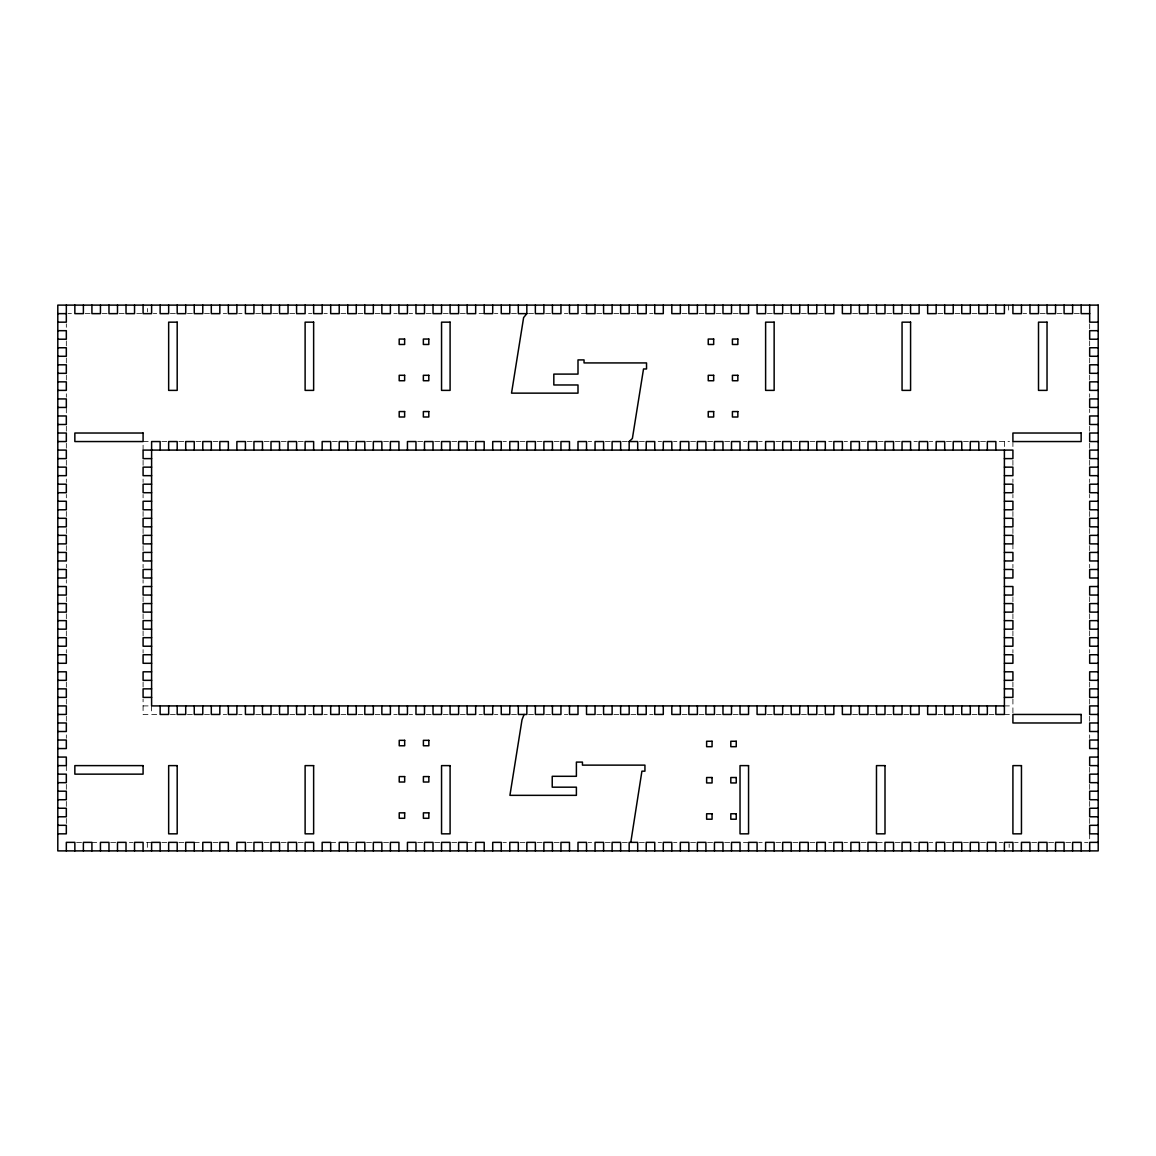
<?xml version="1.0" encoding="UTF-8"?>
<svg xmlns="http://www.w3.org/2000/svg" width="1156" height="1156" viewBox="0 0 1156 1156"><rect width="100%" height="100%" fill="white"/><g stroke="black" fill="none" stroke-linecap="round" stroke-linejoin="round"><path stroke-width="0.75" stroke-dasharray="5 3.75" d="M68.031 313.637L71.441 313.637M85.096 313.637L90.211 313.637M102.147 313.637L107.262 313.637M119.198 313.637L124.313 313.637M136.711 313.637L142.087 313.637M153.315 313.637L156.725 313.637M170.366 313.637L175.481 313.637M187.416 313.637L192.546 313.637M204.482 313.637L209.597 313.637M223.238 313.637L226.648 313.637M238.584 313.637L242.009 313.637M255.649 313.637L260.765 313.637M272.7 313.637L277.816 313.637M289.751 313.637L294.881 313.637M308.522 313.637L311.932 313.637M323.868 313.637L327.278 313.637M340.919 313.637L346.049 313.637M357.984 313.637L363.1 313.637M375.035 313.637L380.151 313.637M393.791 313.637L397.216 313.637M409.152 313.637L412.562 313.637M426.203 313.637L431.318 313.637M443.254 313.637L448.384 313.637M460.319 313.637L465.435 313.637M479.075 313.637L484.191 313.637M494.421 313.637L497.831 313.637M511.487 313.637L516.602 313.637M528.538 313.637L533.653 313.637M545.589 313.637L550.704 313.637M564.359 313.637L567.769 313.637M581.41 313.637L586.525 313.637M596.756 313.637L601.871 313.637M613.822 313.637L618.937 313.637M630.873 313.637L635.988 313.637M649.629 313.637L653.039 313.637M682.04 313.637L687.155 313.637M699.091 313.637L704.206 313.637M716.156 313.637L721.272 313.637M733.207 313.637L738.323 313.637M767.324 313.637L772.439 313.637M784.375 313.637L789.49 313.637M801.426 313.637L806.541 313.637M818.491 313.637L823.607 313.637M852.593 313.637L857.709 313.637M869.659 313.637L874.774 313.637M886.71 313.637L891.825 313.637M903.761 313.637L908.876 313.637M937.877 313.637L942.993 313.637M954.928 313.637L960.044 313.637M971.994 313.637L977.109 313.637M989.045 313.637L994.16 313.637M1023.002 313.637L1026.6 313.637M1040.212 313.637L1045.327 313.637M1057.09 313.637L1064.257 313.637M1074.329 313.637L1079.444 313.637M148.199 441.549L143.084 441.549L143.084 450.089M161.84 441.549L166.955 441.549M178.891 441.549L184.006 441.549M195.956 441.549L201.072 441.549M213.007 441.549L218.123 441.549M247.124 441.549L252.239 441.549M264.175 441.549L269.29 441.549M281.226 441.549L286.341 441.549M298.291 441.549L303.407 441.549M332.393 441.549L337.509 441.549M349.459 441.549L354.574 441.549M366.51 441.549L371.625 441.549M383.561 441.549L388.676 441.549M417.677 441.549L422.793 441.549M434.728 441.549L439.844 441.549M451.794 441.549L456.909 441.549M468.845 441.549L473.96 441.549M502.961 441.549L506.371 441.549M520.012 441.549L525.127 441.549M537.063 441.549L542.178 441.549M554.129 441.549L559.244 441.549M588.231 441.549L591.641 441.549M605.296 441.549L610.411 441.549M622.347 441.549L627.462 441.549M639.398 441.549L644.513 441.549M658.169 441.549L661.579 441.549M673.515 441.549L676.925 441.549M690.566 441.549L695.681 441.549M707.616 441.549L712.746 441.549M724.682 441.549L729.797 441.549M743.438 441.549L746.848 441.549M758.784 441.549L762.209 441.549M775.849 441.549L780.965 441.549M792.9 441.549L798.016 441.549M809.951 441.549L815.081 441.549M828.722 441.549L832.132 441.549M844.068 441.549L847.478 441.549M861.119 441.549L866.249 441.549M878.184 441.549L883.3 441.549M895.235 441.549L900.351 441.549M913.991 441.549L917.416 441.549M929.352 441.549L932.762 441.549M946.403 441.549L951.518 441.549M963.454 441.549L968.583 441.549M980.519 441.549L985.635 441.549M999.275 441.549L1009.506 441.549M143.084 705.911L148.199 705.911M1004.391 705.911L1012.916 705.911M156.725 714.451L143.084 714.451L143.084 699.091M170.366 714.451L175.481 714.451M187.416 714.451L192.546 714.451M204.482 714.451L209.597 714.451M223.238 714.451L226.648 714.451M238.584 714.451L242.009 714.451M255.649 714.451L260.765 714.451M272.7 714.451L277.816 714.451M289.751 714.451L294.881 714.451M308.522 714.451L311.932 714.451M323.868 714.451L327.278 714.451M340.919 714.451L346.049 714.451M357.984 714.451L363.1 714.451M375.035 714.451L380.151 714.451M393.791 714.451L397.216 714.451M409.152 714.451L412.562 714.451M426.203 714.451L431.318 714.451M443.254 714.451L448.384 714.451M460.319 714.451L465.435 714.451M479.075 714.451L482.486 714.451M494.421 714.451L497.831 714.451M511.487 714.451L516.602 714.451M528.538 714.451L533.653 714.451M545.589 714.451L550.704 714.451M564.359 714.451L567.769 714.451M596.756 714.451L601.871 714.451M613.822 714.451L618.937 714.451M630.873 714.451L635.988 714.451M649.629 714.451L653.039 714.451M682.04 714.451L687.155 714.451M699.091 714.451L704.206 714.451M716.156 714.451L721.272 714.451M733.207 714.451L738.323 714.451M767.324 714.451L772.439 714.451M784.375 714.451L789.49 714.451M801.426 714.451L806.541 714.451M818.491 714.451L823.607 714.451M852.593 714.451L857.709 714.451M869.659 714.451L874.774 714.451M886.71 714.451L891.825 714.451M903.761 714.451L908.876 714.451M937.877 714.451L942.993 714.451M954.928 714.451L960.044 714.451M971.994 714.451L977.109 714.451M989.045 714.451L994.16 714.451M1004.391 714.451L1009.506 714.451M76.556 842.363L81.671 842.363M91.743 842.363L98.91 842.363M110.673 842.363L115.788 842.363M129.4 842.363L132.998 842.363M146.494 842.363L151.609 842.363M161.84 842.363L166.955 842.363M178.891 842.363L184.006 842.363M194.251 842.363L202.777 842.363M213.007 842.363L218.123 842.363M247.124 842.363L252.239 842.363M264.175 842.363L269.29 842.363M281.226 842.363L286.341 842.363M298.291 842.363L303.407 842.363M330.688 842.363L339.214 842.363M349.459 842.363L354.574 842.363M366.51 842.363L371.625 842.363M383.561 842.363L388.676 842.363M417.677 842.363L422.793 842.363M434.728 842.363L439.844 842.363M451.794 842.363L456.909 842.363M467.14 842.363L475.665 842.363M502.961 842.363L506.371 842.363M520.012 842.363L525.127 842.363M537.063 842.363L542.178 842.363M554.129 842.363L559.244 842.363M588.231 842.363L591.641 842.363M605.296 842.363L610.411 842.363M622.347 842.363L627.462 842.363M639.398 842.363L644.513 842.363M658.169 842.363L661.579 842.363M673.515 842.363L676.925 842.363M690.566 842.363L695.681 842.363M707.616 842.363L712.746 842.363M724.682 842.363L729.797 842.363M743.438 842.363L748.553 842.363M758.784 842.363L762.209 842.363M775.849 842.363L780.965 842.363M792.9 842.363L798.016 842.363M809.951 842.363L815.081 842.363M828.722 842.363L832.132 842.363M844.068 842.363L847.478 842.363M861.119 842.363L866.249 842.363M877.216 842.363L885.756 842.363M895.235 842.363L900.351 842.363M913.991 842.363L917.416 842.363M929.352 842.363L932.762 842.363M946.403 842.363L951.518 842.363M963.454 842.363L968.583 842.363M980.519 842.363L985.635 842.363M999.275 842.363L1002.686 842.363M1014.563 842.363L1018.147 842.363M1031.687 842.363L1036.802 842.363M1048.637 842.363L1054.012 842.363M1065.789 842.363L1070.904 842.363M1084.559 842.363L1087.969 842.363M1089.675 323.868L1089.675 330.688M1089.675 340.919L1089.675 346.049M1089.675 357.984L1089.675 363.1M1089.675 375.035L1089.675 380.151M1089.675 393.791L1089.675 397.216M1089.675 409.152L1089.675 412.562M1089.675 426.203L1089.675 431.318M1089.675 443.254L1089.675 448.384M1089.675 460.319L1089.675 465.435M1089.675 479.075L1089.675 482.486M1089.675 494.421L1089.675 497.831M1089.675 511.487L1089.675 516.602M1089.675 528.538L1089.675 533.653M1089.675 545.589L1089.675 550.704M1089.675 564.359L1089.675 567.769M1089.675 596.756L1089.675 601.871M1089.675 613.822L1089.675 618.937M1089.675 630.873L1089.675 635.988M1089.675 649.629L1089.675 653.039M1089.675 682.04L1089.675 687.155M1089.675 699.091L1089.675 704.206M1089.675 716.156L1089.675 721.272M1089.675 734.913L1089.675 738.323M1089.675 767.324L1089.675 772.439M1089.675 784.375L1089.675 789.49M1089.675 801.426L1089.675 806.541M1089.675 818.491L1089.675 823.607M1089.675 833.837L1089.675 838.953M1012.916 441.549L1012.916 450.089M1012.916 460.319L1012.916 465.435M1012.916 479.075L1012.916 482.486M1012.916 494.421L1012.916 497.831M1012.916 511.487L1012.916 516.602M1012.916 528.538L1012.916 533.653M1012.916 543.884L1012.916 550.704M1012.916 564.359L1012.916 567.769M1012.916 596.756L1012.916 601.871M1012.916 613.822L1012.916 618.937M1012.916 630.873L1012.916 637.693M1012.916 649.629L1012.916 653.039M1012.916 682.04L1012.916 687.155M1012.916 699.091L1012.916 714.451M1009.174 844.068L1009.174 847.478M1008.653 305.112L1008.653 313.637M1004.391 441.549L1004.391 450.089M151.609 705.911L151.609 714.451M147.477 308.522L147.477 311.932M147.347 842.363L147.347 847.478M143.084 460.319L143.084 465.435M143.084 479.075L143.084 482.486M143.084 494.421L143.084 497.831M143.084 511.487L143.084 516.602M143.084 528.538L143.084 533.653M143.084 545.589L143.084 552.423M143.084 564.359L143.084 567.769M143.084 579.705L143.084 583.115M143.084 596.756L143.084 601.871M143.084 613.822L143.084 618.937M143.084 630.873L143.084 635.988M143.084 649.629L143.084 653.039M143.084 682.04L143.084 687.155M66.326 323.868L66.326 327.278M66.326 340.919L66.326 346.049M66.326 357.984L66.326 363.1M66.326 375.035L66.326 380.151M66.326 393.791L66.326 397.216M66.326 407.88L66.326 412.995M66.326 426.203L66.326 431.318M66.326 443.254L66.326 448.384M66.326 460.319L66.326 465.435M66.326 479.075L66.326 482.486M66.326 494.421L66.326 497.831M66.326 511.487L66.326 516.602M66.326 528.538L66.326 533.653M66.326 545.589L66.326 550.704M66.326 564.359L66.326 567.769M66.326 579.705L66.326 583.115M66.326 596.756L66.326 601.871M66.326 613.822L66.326 618.937M66.326 630.873L66.326 635.988M66.326 649.629L66.326 653.039M66.326 682.04L66.326 687.155M66.326 699.091L66.326 704.206M66.326 716.156L66.326 721.272M66.326 734.913L66.326 738.323M66.326 765.619L66.326 772.439M66.326 784.375L66.326 789.49M66.326 801.426L66.326 806.541M66.326 818.491L66.326 823.607"/><path stroke-width="1.5" d="M524.087 714.451L522.006 719.798L509.926 795.342L576.396 795.342L576.396 787.178L552.221 787.178L552.221 776.297L576.396 776.297L576.396 762.093L582.451 762.093L582.451 765.128L644.932 765.128L644.932 771.168L641.912 771.168L630.786 842.363M526.833 305.112L526.833 313.637L523.61 317.597L511.53 393.141L578 393.141L578 384.977L553.825 384.977L553.825 374.096L578 374.096L578 359.906L584.04 359.906L584.04 362.926L646.536 362.926L646.536 368.966L643.516 368.966L632.39 438.471L629.167 441.549L629.167 450.089M57.8 313.637L66.326 313.637M526.833 313.637L518.307 313.637L518.307 305.112M1089.675 313.637L1081.149 313.637L1081.149 305.112M57.8 322.163L66.326 322.163L66.326 305.112M1098.2 322.163L1089.675 322.163L1089.675 305.112M57.8 330.688L66.326 330.688L66.326 339.214L57.8 339.214M1098.2 330.688L1089.675 330.688L1089.675 339.214L1098.2 339.214M57.8 347.754L66.326 347.754L66.326 356.279L57.8 356.279M1098.2 347.754L1089.675 347.754L1089.675 356.279L1098.2 356.279M57.8 364.805L66.326 364.805L66.326 373.33L57.8 373.33M1098.2 364.805L1089.675 364.805L1089.675 373.33L1098.2 373.33M57.8 381.856L66.326 381.856L66.326 390.381L57.8 390.381M1098.2 381.856L1089.675 381.856L1089.675 390.381L1098.2 390.381M57.8 398.921L66.326 398.921L66.326 407.447L57.8 407.447M1098.2 398.921L1089.675 398.921L1089.675 407.447L1098.2 407.447M57.8 415.972L66.326 415.972L66.326 424.498L57.8 424.498M1098.2 415.972L1089.675 415.972L1089.675 424.498L1098.2 424.498M57.8 433.023L66.326 433.023L66.326 441.549L57.8 441.549M1098.2 433.023L1089.675 433.023L1089.675 441.549L1098.2 441.549M629.167 441.549L637.693 441.549L637.693 450.089M57.8 450.089L66.326 450.089L66.326 458.614L57.8 458.614M1098.2 450.089L1089.675 450.089L1089.675 458.614L1098.2 458.614M151.609 458.614L143.084 458.614L143.084 450.089L1012.916 450.089L1012.916 458.614L1004.391 458.614M57.8 467.14L66.326 467.14L66.326 475.665L57.8 475.665M151.609 467.14L143.084 467.14L143.084 475.665L151.609 475.665M1004.391 467.14L1012.916 467.14L1012.916 475.665L1004.391 475.665M1098.2 467.14L1089.675 467.14L1089.675 475.665L1098.2 475.665M57.8 484.191L66.326 484.191L66.326 492.716L57.8 492.716M151.609 484.191L143.084 484.191L143.084 492.716L151.609 492.716M1004.391 484.191L1012.916 484.191L1012.916 492.716L1004.391 492.716M1098.2 484.191L1089.675 484.191L1089.675 492.716L1098.2 492.716M57.8 501.256L66.326 501.256L66.326 509.782L57.8 509.782M151.609 501.256L143.084 501.256L143.084 509.782L151.609 509.782M1004.391 501.256L1012.916 501.256L1012.916 509.782L1004.391 509.782M1098.2 501.256L1089.675 501.256L1089.675 509.782L1098.2 509.782M57.8 518.307L66.326 518.307L66.326 526.833L57.8 526.833M151.609 518.307L143.084 518.307L143.084 526.833L151.609 526.833M1004.391 518.307L1012.916 518.307L1012.916 526.833L1004.391 526.833M1098.2 518.307L1089.675 518.307L1089.675 526.833L1098.2 526.833M57.8 535.358L66.326 535.358L66.326 543.884L57.8 543.884M151.609 535.358L143.084 535.358L143.084 543.884L151.609 543.884M1004.391 535.358L1012.916 535.358L1012.916 543.884L1004.391 543.884M1098.2 535.358L1089.675 535.358L1089.675 543.884L1098.2 543.884M57.8 552.423L66.326 552.423L66.326 560.949L57.8 560.949M151.609 552.423L143.084 552.423L143.084 560.949L151.609 560.949M1004.391 552.423L1012.916 552.423L1012.916 560.949L1004.391 560.949M1098.2 552.423L1089.675 552.423L1089.675 560.949L1098.2 560.949M57.8 569.475L66.326 569.475L66.326 578L57.8 578M151.609 569.475L143.084 569.475L143.084 578L151.609 578M1004.391 569.475L1012.916 569.475L1012.916 578L1004.391 578M1098.2 569.475L1089.675 569.475L1089.675 578L1098.2 578M57.8 586.525L66.326 586.525L66.326 595.051L57.8 595.051M151.609 586.525L143.084 586.525L143.084 595.051L151.609 595.051M1004.391 586.525L1012.916 586.525L1012.916 595.051L1004.391 595.051M1098.2 586.525L1089.675 586.525L1089.675 595.051L1098.2 595.051M57.8 603.577L66.326 603.577L66.326 612.116L57.8 612.116M151.609 603.577L143.084 603.577L143.084 612.116L151.609 612.116M1004.391 603.577L1012.916 603.577L1012.916 612.116L1004.391 612.116M1098.2 603.577L1089.675 603.577L1089.675 612.116L1098.2 612.116M57.8 620.642L66.326 620.642L66.326 629.167L57.8 629.167M151.609 620.642L143.084 620.642L143.084 629.167L151.609 629.167M1004.391 620.642L1012.916 620.642L1012.916 629.167L1004.391 629.167M1098.2 620.642L1089.675 620.642L1089.675 629.167L1098.2 629.167M57.8 637.693L66.326 637.693L66.326 646.218L57.8 646.218M151.609 637.693L143.084 637.693L143.084 646.218L151.609 646.218M1004.391 637.693L1012.916 637.693L1012.916 646.218L1004.391 646.218M1098.2 637.693L1089.675 637.693L1089.675 646.218L1098.2 646.218M57.8 654.744L66.326 654.744L66.326 663.284L57.8 663.284M151.609 654.744L143.084 654.744L143.084 663.284L151.609 663.284M1004.391 654.744L1012.916 654.744L1012.916 663.284L1004.391 663.284M1098.2 654.744L1089.675 654.744L1089.675 663.284L1098.2 663.284M57.8 671.809L66.326 671.809L66.326 680.335L57.8 680.335M151.609 671.809L143.084 671.809L143.084 680.335L151.609 680.335M1004.391 671.809L1012.916 671.809L1012.916 680.335L1004.391 680.335M1098.2 671.809L1089.675 671.809L1089.675 680.335L1098.2 680.335M57.8 688.86L66.326 688.86L66.326 697.386L57.8 697.386M151.609 688.86L143.084 688.86L143.084 697.386L151.609 697.386M1004.391 688.86L1012.916 688.86L1012.916 697.386L1004.391 697.386M1098.2 688.86L1089.675 688.86L1089.675 697.386L1098.2 697.386M57.8 705.911L66.326 705.911L66.326 714.451L57.8 714.451M1004.391 705.911L151.609 705.911L151.609 441.549L160.135 441.549L160.135 450.089M1098.2 705.911L1089.675 705.911L1089.675 714.451L1098.2 714.451M57.8 722.977L66.326 722.977L66.326 731.502L57.8 731.502M1098.2 722.977L1089.675 722.977L1089.675 731.502L1098.2 731.502M57.8 740.028L66.326 740.028L66.326 748.553L57.8 748.553M1098.2 740.028L1089.675 740.028L1089.675 748.553L1098.2 748.553M57.8 757.079L66.326 757.079L66.326 765.619L57.8 765.619M1098.2 757.079L1089.675 757.079L1089.675 765.619L1098.2 765.619M57.8 774.144L66.326 774.144L66.326 782.67L57.8 782.67M1098.2 774.144L1089.675 774.144L1089.675 782.67L1098.2 782.67M57.8 791.195L66.326 791.195L66.326 799.721L57.8 799.721M1098.2 791.195L1089.675 791.195L1089.675 799.721L1098.2 799.721M57.8 808.246L66.326 808.246L66.326 816.786L57.8 816.786M1098.2 808.246L1089.675 808.246L1089.675 816.786L1098.2 816.786M57.8 825.312L66.326 825.312L66.326 833.837L57.8 833.837M1098.2 825.312L1089.675 825.312L1089.675 833.837L1098.2 833.837M1098.2 842.363L1089.675 842.363L1089.675 850.888M1081.149 850.888L1081.149 842.363L1072.623 842.363L1072.623 850.888M1072.623 305.112L1072.623 313.637L1064.084 313.637L1064.084 305.112M1064.084 850.888L1064.084 842.363L1055.558 842.363L1055.558 850.888M1055.558 305.112L1055.558 313.637L1047.033 313.637L1047.033 305.112M1047.033 850.888L1047.033 842.363L1038.507 842.363L1038.507 850.888M1038.507 305.112L1038.507 313.637L1029.982 313.637L1029.982 305.112M1029.982 850.888L1029.982 842.363L1021.456 842.363L1021.456 850.888M1021.456 305.112L1021.456 313.637L1012.916 313.637L1012.916 305.112M1012.916 850.888L1012.916 842.363L1004.391 842.363L1004.391 850.888M1004.391 305.112L1004.391 313.637L995.865 313.637L995.865 305.112M1004.391 450.089L1004.391 714.451L995.865 714.451L995.865 705.911M995.865 450.089L995.865 441.549L987.34 441.549L987.34 450.089M995.865 850.888L995.865 842.363L987.34 842.363L987.34 850.888M987.34 305.112L987.34 313.637L978.814 313.637L978.814 305.112M987.34 705.911L987.34 714.451L978.814 714.451L978.814 705.911M978.814 450.089L978.814 441.549L970.289 441.549L970.289 450.089M978.814 850.888L978.814 842.363L970.289 842.363L970.289 850.888M970.289 305.112L970.289 313.637L961.749 313.637L961.749 305.112M970.289 705.911L970.289 714.451L961.749 714.451L961.749 705.911M961.749 450.089L961.749 441.549L953.223 441.549L953.223 450.089M961.749 850.888L961.749 842.363L953.223 842.363L953.223 850.888M953.223 305.112L953.223 313.637L944.698 313.637L944.698 305.112M953.223 705.911L953.223 714.451L944.698 714.451L944.698 705.911M944.698 450.089L944.698 441.549L936.172 441.549L936.172 450.089M944.698 850.888L944.698 842.363L936.172 842.363L936.172 850.888M936.172 305.112L936.172 313.637L927.647 313.637L927.647 305.112M936.172 705.911L936.172 714.451L927.647 714.451L927.647 705.911M927.647 450.089L927.647 441.549L919.121 441.549L919.121 450.089M927.647 850.888L927.647 842.363L919.121 842.363L919.121 850.888M919.121 305.112L919.121 313.637L910.581 313.637L910.581 305.112M919.121 705.911L919.121 714.451L910.581 714.451L910.581 705.911M910.581 450.089L910.581 441.549L902.056 441.549L902.056 450.089M910.581 850.888L910.581 842.363L902.056 842.363L902.056 850.888M902.056 305.112L902.056 313.637L893.53 313.637L893.53 305.112M902.056 705.911L902.056 714.451L893.53 714.451L893.53 705.911M893.53 450.089L893.53 441.549L885.005 441.549L885.005 450.089M893.53 850.888L893.53 842.363L885.005 842.363L885.005 850.888M885.005 305.112L885.005 313.637L876.479 313.637L876.479 305.112M885.005 705.911L885.005 714.451L876.479 714.451L876.479 705.911M876.479 450.089L876.479 441.549L867.954 441.549L867.954 450.089M876.479 850.888L876.479 842.363L867.954 842.363L867.954 850.888M867.954 305.112L867.954 313.637L859.414 313.637L859.414 305.112M867.954 705.911L867.954 714.451L859.414 714.451L859.414 705.911M859.414 450.089L859.414 441.549L850.888 441.549L850.888 450.089M859.414 850.888L859.414 842.363L850.888 842.363L850.888 850.888M850.888 305.112L850.888 313.637L842.363 313.637L842.363 305.112M850.888 705.911L850.888 714.451L842.363 714.451L842.363 705.911M842.363 450.089L842.363 441.549L833.837 441.549L833.837 450.089M842.363 850.888L842.363 842.363L833.837 842.363L833.837 850.888M833.837 305.112L833.837 313.637L825.312 313.637L825.312 305.112M833.837 705.911L833.837 714.451L825.312 714.451L825.312 705.911M825.312 450.089L825.312 441.549L816.786 441.549L816.786 450.089M825.312 850.888L825.312 842.363L816.786 842.363L816.786 850.888M816.786 305.112L816.786 313.637L808.246 313.637L808.246 305.112M816.786 705.911L816.786 714.451L808.246 714.451L808.246 705.911M808.246 450.089L808.246 441.549L799.721 441.549L799.721 450.089M808.246 850.888L808.246 842.363L799.721 842.363L799.721 850.888M799.721 305.112L799.721 313.637L791.195 313.637L791.195 305.112M799.721 705.911L799.721 714.451L791.195 714.451L791.195 705.911M791.195 450.089L791.195 441.549L782.67 441.549L782.67 450.089M791.195 850.888L791.195 842.363L782.67 842.363L782.67 850.888M782.67 305.112L782.67 313.637L774.144 313.637L774.144 305.112M782.67 705.911L782.67 714.451L774.144 714.451L774.144 705.911M774.144 450.089L774.144 441.549L765.619 441.549L765.619 450.089M774.144 850.888L774.144 842.363L765.619 842.363L765.619 850.888M765.619 305.112L765.619 313.637L757.079 313.637L757.079 305.112M765.619 705.911L765.619 714.451L757.079 714.451L757.079 705.911M757.079 450.089L757.079 441.549L748.553 441.549L748.553 450.089M757.079 850.888L757.079 842.363L748.553 842.363L748.553 850.888M748.553 305.112L748.553 313.637L740.028 313.637L740.028 305.112M748.553 705.911L748.553 714.451L740.028 714.451L740.028 705.911M740.028 450.089L740.028 441.549L731.502 441.549L731.502 450.089M740.028 850.888L740.028 842.363L731.502 842.363L731.502 850.888M731.502 305.112L731.502 313.637L722.977 313.637L722.977 305.112M731.502 705.911L731.502 714.451L722.977 714.451L722.977 705.911M722.977 450.089L722.977 441.549L714.451 441.549L714.451 450.089M722.977 850.888L722.977 842.363L714.451 842.363L714.451 850.888M714.451 305.112L714.451 313.637L705.911 313.637L705.911 305.112M714.451 705.911L714.451 714.451L705.911 714.451L705.911 705.911M705.911 450.089L705.911 441.549L697.386 441.549L697.386 450.089M705.911 850.888L705.911 842.363L697.386 842.363L697.386 850.888M697.386 305.112L697.386 313.637L688.86 313.637L688.86 305.112M697.386 705.911L697.386 714.451L688.86 714.451L688.86 705.911M688.86 450.089L688.86 441.549L680.335 441.549L680.335 450.089M688.86 850.888L688.86 842.363L680.335 842.363L680.335 850.888M680.335 305.112L680.335 313.637L671.809 313.637L671.809 305.112M680.335 705.911L680.335 714.451L671.809 714.451L671.809 705.911M671.809 450.089L671.809 441.549L663.284 441.549L663.284 450.089M671.809 850.888L671.809 842.363L663.284 842.363L663.284 850.888M663.284 305.112L663.284 313.637L654.744 313.637L654.744 305.112M663.284 705.911L663.284 714.451L654.744 714.451L654.744 705.911M654.744 450.089L654.744 441.549L646.218 441.549L646.218 450.089M654.744 850.888L654.744 842.363L646.218 842.363L646.218 850.888M646.218 305.112L646.218 313.637L637.693 313.637L637.693 305.112M646.218 705.911L646.218 714.451L637.693 714.451L637.693 705.911M637.693 850.888L637.693 842.363L629.167 842.363L629.167 850.888M629.167 305.112L629.167 313.637L620.642 313.637L620.642 305.112M629.167 705.911L629.167 714.451L620.642 714.451L620.642 705.911M620.642 450.089L620.642 441.549L612.116 441.549L612.116 450.089M620.642 850.888L620.642 842.363L612.116 842.363L612.116 850.888M612.116 305.112L612.116 313.637L603.577 313.637L603.577 305.112M612.116 705.911L612.116 714.451L603.577 714.451L603.577 705.911M603.577 450.089L603.577 441.549L595.051 441.549L595.051 450.089M603.577 850.888L603.577 842.363L595.051 842.363L595.051 850.888M595.051 305.112L595.051 313.637L586.525 313.637L586.525 305.112M595.051 705.911L595.051 714.451L586.525 714.451L586.525 705.911M586.525 450.089L586.525 441.549L578 441.549L578 450.089M586.525 850.888L586.525 842.363L578 842.363L578 850.888M578 305.112L578 313.637L569.475 313.637L569.475 305.112M578 705.911L578 714.451L569.475 714.451L569.475 705.911M569.475 450.089L569.475 441.549L560.949 441.549L560.949 450.089M569.475 850.888L569.475 842.363L560.949 842.363L560.949 850.888M560.949 305.112L560.949 313.637L552.423 313.637L552.423 305.112M560.949 705.911L560.949 714.451L552.423 714.451L552.423 705.911M552.423 450.089L552.423 441.549L543.884 441.549L543.884 450.089M552.423 850.888L552.423 842.363L543.884 842.363L543.884 850.888M543.884 305.112L543.884 313.637L535.358 313.637L535.358 305.112M543.884 705.911L543.884 714.451L535.358 714.451L535.358 705.911M535.358 450.089L535.358 441.549L526.833 441.549L526.833 450.089M535.358 850.888L535.358 842.363L526.833 842.363L526.833 850.888M526.833 705.911L526.833 714.451L518.307 714.451L518.307 705.911M518.307 450.089L518.307 441.549L509.782 441.549L509.782 450.089M518.307 850.888L518.307 842.363L509.782 842.363L509.782 850.888M509.782 305.112L509.782 313.637L501.256 313.637L501.256 305.112M509.782 705.911L509.782 714.451L501.256 714.451L501.256 705.911M501.256 450.089L501.256 441.549L492.716 441.549L492.716 450.089M501.256 850.888L501.256 842.363L492.716 842.363L492.716 850.888M492.716 305.112L492.716 313.637L484.191 313.637L484.191 305.112M492.716 705.911L492.716 714.451L484.191 714.451L484.191 705.911M484.191 450.089L484.191 441.549L475.665 441.549L475.665 450.089M484.191 850.888L484.191 842.363L475.665 842.363L475.665 850.888M475.665 305.112L475.665 313.637L467.14 313.637L467.14 305.112M475.665 705.911L475.665 714.451L467.14 714.451L467.14 705.911M467.14 450.089L467.14 441.549L458.614 441.549L458.614 450.089M467.14 850.888L467.14 842.363L458.614 842.363L458.614 850.888M458.614 305.112L458.614 313.637L450.089 313.637L450.089 305.112M458.614 705.911L458.614 714.451L450.089 714.451L450.089 705.911M450.089 450.089L450.089 441.549L441.549 441.549L441.549 450.089M450.089 850.888L450.089 842.363L441.549 842.363L441.549 850.888M441.549 305.112L441.549 313.637L433.023 313.637L433.023 305.112M441.549 705.911L441.549 714.451L433.023 714.451L433.023 705.911M433.023 450.089L433.023 441.549L424.498 441.549L424.498 450.089M433.023 850.888L433.023 842.363L424.498 842.363L424.498 850.888M424.498 305.112L424.498 313.637L415.972 313.637L415.972 305.112M424.498 705.911L424.498 714.451L415.972 714.451L415.972 705.911M415.972 450.089L415.972 441.549L407.447 441.549L407.447 450.089M415.972 850.888L415.972 842.363L407.447 842.363L407.447 850.888M407.447 305.112L407.447 313.637L398.921 313.637L398.921 305.112M407.447 705.911L407.447 714.451L398.921 714.451L398.921 705.911M398.921 450.089L398.921 441.549L390.381 441.549L390.381 450.089M398.921 850.888L398.921 842.363L390.381 842.363L390.381 850.888M390.381 305.112L390.381 313.637L381.856 313.637L381.856 305.112M390.381 705.911L390.381 714.451L381.856 714.451L381.856 705.911M381.856 450.089L381.856 441.549L373.33 441.549L373.33 450.089M381.856 850.888L381.856 842.363L373.33 842.363L373.33 850.888M373.33 305.112L373.33 313.637L364.805 313.637L364.805 305.112M373.33 705.911L373.33 714.451L364.805 714.451L364.805 705.911M364.805 450.089L364.805 441.549L356.279 441.549L356.279 450.089M364.805 850.888L364.805 842.363L356.279 842.363L356.279 850.888M356.279 305.112L356.279 313.637L347.754 313.637L347.754 305.112M356.279 705.911L356.279 714.451L347.754 714.451L347.754 705.911M347.754 450.089L347.754 441.549L339.214 441.549L339.214 450.089M347.754 850.888L347.754 842.363L339.214 842.363L339.214 850.888M339.214 305.112L339.214 313.637L330.688 313.637L330.688 305.112M339.214 705.911L339.214 714.451L330.688 714.451L330.688 705.911M330.688 450.089L330.688 441.549L322.163 441.549L322.163 450.089M330.688 850.888L330.688 842.363L322.163 842.363L322.163 850.888M322.163 305.112L322.163 313.637L313.637 313.637L313.637 305.112M322.163 705.911L322.163 714.451L313.637 714.451L313.637 705.911M313.637 450.089L313.637 441.549L305.112 441.549L305.112 450.089M313.637 850.888L313.637 842.363L305.112 842.363L305.112 850.888M305.112 305.112L305.112 313.637L296.586 313.637L296.586 305.112M305.112 705.911L305.112 714.451L296.586 714.451L296.586 705.911M296.586 450.089L296.586 441.549L288.046 441.549L288.046 450.089M296.586 850.888L296.586 842.363L288.046 842.363L288.046 850.888M288.046 305.112L288.046 313.637L279.521 313.637L279.521 305.112M288.046 705.911L288.046 714.451L279.521 714.451L279.521 705.911M279.521 450.089L279.521 441.549L270.995 441.549L270.995 450.089M279.521 850.888L279.521 842.363L270.995 842.363L270.995 850.888M270.995 305.112L270.995 313.637L262.47 313.637L262.47 305.112M270.995 705.911L270.995 714.451L262.47 714.451L262.47 705.911M262.47 450.089L262.47 441.549L253.944 441.549L253.944 450.089M262.47 850.888L262.47 842.363L253.944 842.363L253.944 850.888M253.944 305.112L253.944 313.637L245.419 313.637L245.419 305.112M253.944 705.911L253.944 714.451L245.419 714.451L245.419 705.911M245.419 450.089L245.419 441.549L236.879 441.549L236.879 450.089M245.419 850.888L245.419 842.363L236.879 842.363L236.879 850.888M236.879 305.112L236.879 313.637L228.353 313.637L228.353 305.112M236.879 705.911L236.879 714.451L228.353 714.451L228.353 705.911M228.353 450.089L228.353 441.549L219.828 441.549L219.828 450.089M228.353 850.888L228.353 842.363L219.828 842.363L219.828 850.888M219.828 305.112L219.828 313.637L211.302 313.637L211.302 305.112M219.828 705.911L219.828 714.451L211.302 714.451L211.302 705.911M211.302 450.089L211.302 441.549L202.777 441.549L202.777 450.089M211.302 850.888L211.302 842.363L202.777 842.363L202.777 850.888M202.777 305.112L202.777 313.637L194.251 313.637L194.251 305.112M202.777 705.911L202.777 714.451L194.251 714.451L194.251 705.911M194.251 450.089L194.251 441.549L185.711 441.549L185.711 450.089M194.251 850.888L194.251 842.363L185.711 842.363L185.711 850.888M185.711 305.112L185.711 313.637L177.186 313.637L177.186 305.112M185.711 705.911L185.711 714.451L177.186 714.451L177.186 705.911M177.186 450.089L177.186 441.549L168.66 441.549L168.66 450.089M177.186 850.888L177.186 842.363L168.66 842.363L168.66 850.888M168.66 305.112L168.66 313.637L160.135 313.637L160.135 305.112M168.66 705.911L168.66 714.451L160.135 714.451L160.135 705.911M160.135 850.888L160.135 842.363L151.609 842.363L151.609 850.888M151.609 305.112L151.609 313.637L143.084 313.637L143.084 305.112M143.084 850.888L143.084 842.363L134.544 842.363L134.544 850.888M134.544 305.112L134.544 313.637L126.018 313.637L126.018 305.112M126.018 850.888L126.018 842.363L117.493 842.363L117.493 850.888M117.493 305.112L117.493 313.637L108.967 313.637L108.967 305.112M108.967 850.888L108.967 842.363L100.442 842.363L100.442 850.888M100.442 305.112L100.442 313.637L91.916 313.637L91.916 305.112M91.916 850.888L91.916 842.363L83.377 842.363L83.377 850.888M83.377 305.112L83.377 313.637L74.851 313.637L74.851 305.112M74.851 850.888L74.851 842.363L66.326 842.363L66.326 850.888M1098.2 305.112L57.8 305.112L57.8 850.888L1098.2 850.888L1098.2 305.112M177.186 322.163L168.66 322.163L168.66 390.381L177.186 390.381L177.186 322.163M313.637 322.163L305.112 322.163L305.112 390.381L313.637 390.381L313.637 322.163M450.089 322.163L441.549 322.163L441.549 390.381L450.089 390.381L450.089 322.163M774.144 322.163L765.619 322.163L765.619 390.381L774.144 390.381L774.144 322.163M910.581 322.163L902.056 322.163L902.056 390.381L910.581 390.381L910.581 322.163M1047.033 322.163L1038.507 322.163L1038.507 390.381L1047.033 390.381L1047.033 322.163M404.629 339.04L399.196 339.04L399.196 344.474L404.629 344.474L404.629 339.04M428.804 339.04L423.356 339.04L423.356 344.474L428.804 344.474L428.804 339.04M713.671 339.055L708.238 339.055L708.238 344.488L713.671 344.488L713.671 339.055M737.846 339.055L732.413 339.055L732.413 344.488L737.846 344.488L737.846 339.055M404.629 375.295L399.196 375.295L399.196 380.729L404.629 380.729L404.629 375.295M428.804 375.295L423.356 375.295L423.356 380.729L428.804 380.729L428.804 375.295M713.671 375.31L708.238 375.31L708.238 380.743L713.671 380.743L713.671 375.31M737.846 375.31L732.413 375.31L732.413 380.743L737.846 380.743L737.846 375.31M404.629 411.55L399.196 411.55L399.196 416.998L404.629 416.998L404.629 411.55M428.804 411.55L423.356 411.55L423.356 416.998L428.804 416.998L428.804 411.55M713.671 411.565L708.238 411.565L708.238 417.013L713.671 417.013L713.671 411.565M737.846 411.565L732.413 411.565L732.413 417.013L737.846 417.013L737.846 411.565M143.084 433.023L74.851 433.023L74.851 441.549L143.084 441.549L143.084 433.023M1081.149 433.023L1012.916 433.023L1012.916 441.549L1081.149 441.549L1081.149 433.023M1081.149 714.451L1012.916 714.451L1012.916 722.977L1081.149 722.977L1081.149 714.451M404.672 740.331L399.225 740.331L399.225 745.765L404.672 745.765L404.672 740.331M428.847 740.331L423.399 740.331L423.399 745.765L428.847 745.765L428.847 740.331M712.067 741.256L706.634 741.256L706.634 746.689L712.067 746.689L712.067 741.256M736.242 741.256L730.809 741.256L730.809 746.689L736.242 746.689L736.242 741.256M143.084 765.619L74.851 765.619L74.851 774.144L143.084 774.144L143.084 765.619M177.186 765.619L168.66 765.619L168.66 833.837L177.186 833.837L177.186 765.619M313.637 765.619L305.112 765.619L305.112 833.837L313.637 833.837L313.637 765.619M450.089 765.619L441.549 765.619L441.549 833.837L450.089 833.837L450.089 765.619M748.553 765.619L740.028 765.619L740.028 833.837L748.553 833.837L748.553 765.619M885.005 765.619L876.479 765.619L876.479 833.837L885.005 833.837L885.005 765.619M1021.456 765.619L1012.916 765.619L1012.916 833.837L1021.456 833.837L1021.456 765.619M404.672 776.586L399.225 776.586L399.225 782.02L404.672 782.02L404.672 776.586M428.847 776.586L423.399 776.586L423.399 782.02L428.847 782.02L428.847 776.586M712.067 777.511L706.634 777.511L706.634 782.944L712.067 782.944L712.067 777.511M736.242 777.511L730.809 777.511L730.809 782.944L736.242 782.944L736.242 777.511M404.672 812.841L399.225 812.841L399.225 818.289L404.672 818.289L404.672 812.841M428.847 812.841L423.399 812.841L423.399 818.289L428.847 818.289L428.847 812.841M712.067 813.766L706.634 813.766L706.634 819.214L712.067 819.214L712.067 813.766M736.242 813.766L730.809 813.766L730.809 819.214L736.242 819.214L736.242 813.766"/></g></svg>
